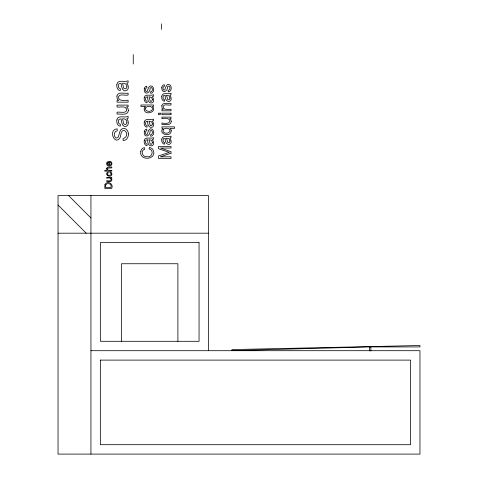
<?xml version="1.0" encoding="UTF-8"?>
<svg xmlns="http://www.w3.org/2000/svg" width="478" height="478" viewBox="0 0 478 478"><rect width="100%" height="100%" fill="white"/><g stroke="black" fill="none" stroke-linecap="round" stroke-linejoin="round"><path stroke-width="0.72" d="M369.464 346.914L231.95 350.607L231.95 349.591L419.959 345.504L419.959 346.914L369.464 346.914L369.464 350.942M58.041 233.192L208.45 233.192M90.945 350.697L419.959 350.697L419.959 454.1L58.041 454.1L58.041 195.604L208.45 195.592L208.45 350.697M100.344 360.107L410.56 360.107L410.56 444.713L100.344 444.695L100.344 360.095M58.041 205.008L86.225 233.192M68.611 195.604L90.945 217.992M144.183 109.044C144.386 116.321 157.955 111.87 152.339 106.433L153.486 106.433L153.486 105.005L140.932 105.005L140.932 106.54L145.431 106.54L144.93 107A3.023 3.023 0 0 0 144.183 109.044M370.874 346.914L370.874 350.942M177.9 341.298L177.9 263.742L121.496 263.742L121.496 341.298M161.445 23.9L161.445 29.391M133.248 54.612L133.248 64.01M90.945 195.592L90.945 454.1M105.662 185.273L105.626 187.454L110.962 187.454C112.623 183.821 106.666 181.873 105.662 185.273M116.877 84.355C116.459 86.847 117.253 90.24 120.199 90.623L120.45 88.794L118.807 87.862L118.347 85.909L118.98 83.775L121.083 83.256C121.621 86.213 121.896 92.188 126.449 90.701C129.245 89.237 128.642 85.078 126.736 83.1L128.104 82.724L128.104 80.764C124.794 82.7 117.737 78.966 116.877 84.355M116.877 119.93C116.459 122.422 117.253 125.816 120.199 126.198L120.45 124.37L118.807 123.438L118.347 121.484L118.98 119.351L121.083 118.831C121.621 121.788 121.896 127.757 126.449 126.276C129.245 124.812 128.642 120.653 126.736 118.669L128.104 118.299L128.104 116.339C124.794 118.275 117.737 114.541 116.877 119.93M140.777 151.598C139.086 161.211 156.688 160.011 153.426 150.719A4.768 4.768 0 0 0 152.028 148.586L149.5 147.332L149.082 148.993C154.388 149.799 152.195 157.955 147.105 156.718C142.569 157.698 139.952 150.468 144.756 149.184L144.374 147.547L142.826 148.246A4.601 4.601 0 0 0 140.956 150.773L140.777 151.598M144.254 97.679C143.908 99.729 144.559 102.519 146.985 102.836L147.188 101.33L145.838 100.565L145.461 98.958L145.981 97.201L147.714 96.777C146.818 105.859 157.214 104.24 152.363 96.646L153.486 96.341L153.486 94.728C150.767 96.323 144.959 93.252 144.254 97.679M144.254 122.063C143.908 124.113 144.559 126.897 146.985 127.22L147.188 125.708L145.838 124.943L145.461 123.336L145.981 121.585L147.714 121.155C146.818 130.237 157.214 128.618 152.363 121.024L153.486 120.719L153.486 119.106C150.767 120.701 144.959 117.63 144.254 122.063M144.254 140.58C143.908 142.635 144.559 145.42 146.985 145.742L147.188 144.231L145.838 143.466L145.461 141.858L145.981 140.108L147.714 139.678C146.818 148.76 157.214 147.14 152.363 139.546L153.486 139.241L153.486 137.628C150.767 139.223 144.959 136.152 144.254 140.58M161.791 96.156C161.445 98.205 162.096 100.995 164.522 101.312L164.725 99.806L163.38 99.042L162.998 97.434L163.518 95.678L165.251 95.253C164.36 104.335 174.751 102.716 169.899 95.122L171.022 94.817L171.022 93.204C168.304 94.799 162.496 91.722 161.791 96.156M161.791 139.068C161.445 141.118 162.096 143.908 164.522 144.225L164.725 142.719L163.38 141.948L162.998 140.347L163.518 138.59L165.251 138.16C164.36 147.248 174.751 145.629 169.899 138.034L171.022 137.724L171.022 136.116C168.304 137.706 162.496 134.635 161.791 139.068M144.26 88.836C143.633 95.492 150.427 93.724 150.152 87.928L151.52 87.605C153.085 88.663 152.578 91.77 150.528 91.919L150.767 93.443C154.125 93.096 154.609 88.155 152.261 86.339C148.688 84.343 148.174 89.35 147.164 91.507L146.184 91.585C144.977 90.623 145.198 87.976 146.943 87.743L146.734 86.231L145.945 86.44L144.858 87.259L144.26 88.836M144.26 131.737C143.633 138.393 150.427 136.624 150.152 130.829L151.52 130.506C153.085 131.57 152.578 134.671 150.528 134.82L150.767 136.344C154.125 135.997 154.609 131.056 152.261 129.245C148.688 127.244 148.174 132.251 147.164 134.414L146.184 134.485C144.977 133.529 145.198 130.876 146.943 130.643L146.734 129.138L145.945 129.341L144.858 130.159L144.26 131.737M161.797 87.313C161.17 93.969 167.969 92.2 167.688 86.404L169.057 86.082C170.622 87.139 170.114 90.246 168.065 90.396L168.304 91.919C171.662 91.573 172.146 86.632 169.804 84.815C166.225 82.819 165.711 87.827 164.701 89.984L163.721 90.061C162.514 89.099 162.735 86.452 164.48 86.219L164.271 84.708L163.482 84.917L162.395 85.729L161.797 87.313M128.361 134.049C128.618 137.144 126.574 140.574 123.199 140.556L123.031 138.65C132.215 135.459 121.358 123.145 120.57 136.648C115.521 147.349 107.299 129.699 117.14 128.863L117.283 130.799C113.943 131.002 113.4 136.099 115.772 137.819L116.65 138.028L118 137.431C119.697 134.605 118.962 129.914 122.637 128.564C125.905 127.614 128.606 130.972 128.361 134.049M104.903 184.729L104.802 188.374L111.786 188.374C113.931 183.6 107.036 180.027 104.903 184.729M111.9 163.59C112.055 165.944 108.841 166.708 107.317 165.346A2.145 2.145 0 0 1 106.654 164.139L106.654 163.153A2.097 2.097 0 0 1 107.305 161.982L109.474 161.343L109.474 165.113C111.171 165.328 111.894 162.693 110.155 162.251L110.263 161.367L110.956 161.666L111.9 163.59M111.9 173.98C111.595 179.071 103.015 174.339 108.213 171.955L108.339 172.791L107.317 173.938A1.332 1.332 0 0 0 108.046 175.169L110.131 175.301L111.075 174.56L111.117 173.526L109.934 172.719L110.042 171.871L111.404 172.582L111.9 173.98M116.883 96.006L117.247 98.994L118.616 100.482L117.044 100.482L117.044 102.172L128.104 102.172L128.104 100.296C125.176 100.051 117.809 101.933 118.502 96.658C120.133 93.252 125.344 95.994 128.104 95.062L128.104 93.186C124.824 93.975 118.054 91.125 116.883 96.006M161.797 105.74L162.096 108.201L163.219 109.426L161.928 109.426L161.928 110.812L171.022 110.812L171.022 109.271C168.614 109.068 162.556 110.615 163.129 106.277C164.468 103.475 168.752 105.734 171.022 104.963L171.022 103.421C168.328 104.073 162.759 101.724 161.797 105.74M107.347 163.321L107.711 164.623L108.769 165.065L108.769 162.245L107.813 162.568L107.347 163.321M111.9 179.734L111.535 180.905L110.657 181.407L106.725 181.461L106.725 180.606C112.73 182.536 112.103 176.412 106.725 178.216L106.725 177.362L111.786 177.362L111.786 178.127L111.039 178.127L111.9 179.734M128.349 110.293C128.271 116.052 120.432 113.644 117.044 114.069L117.044 112.199C119.637 111.559 127.411 114.224 126.628 109.098C125.206 105.327 119.888 107.675 117.044 106.982L117.044 105.106L128.104 105.106L128.104 106.785L126.479 106.785L127.883 108.303L128.349 110.293M171.226 121.388C171.16 126.126 164.713 124.143 161.928 124.495L161.928 122.954C173.114 125.559 171.865 116.184 161.928 118.663L161.928 117.122L171.022 117.122L171.022 118.502L169.684 118.502L170.843 119.751L171.226 121.388M171.226 130.799C171.022 138.082 157.322 133.864 163.141 128.259L161.928 128.259L161.928 126.873L174.506 126.873L174.506 128.415L170.054 128.415L170.891 129.424L171.226 130.799M106.666 168.244L106.654 169.206L107.305 170.282L104.802 170.282L104.802 171.142L111.786 171.142L111.786 170.282C110.448 170.646 106.295 170.616 107.646 168.154L111.786 167.88L111.786 167.019L107.926 167.067L106.666 168.244M126.885 86.721L126.76 87.683L125.822 88.806L124.244 88.687L123.635 87.952L122.553 83.256C124.74 82.825 127.04 84.355 126.885 86.721M126.885 122.296L126.76 123.258L125.822 124.382L124.244 124.262L123.635 123.521L122.553 118.831C124.74 118.401 127.04 119.93 126.885 122.296M152.482 99.627L151.61 101.342L150.313 101.246L148.921 96.777L151.634 97.44L152.482 99.627M152.482 124.005L151.61 125.72L150.313 125.624L148.921 121.155L151.634 121.818L152.482 124.005M152.482 142.528L151.61 144.242L150.313 144.147L148.921 139.678L151.634 140.341L152.482 142.528M170.019 98.104L169.146 99.818L167.85 99.723L166.458 95.253L169.17 95.917L170.019 98.104M170.019 141.01L169.146 142.731L167.85 142.629L166.458 138.16L169.17 138.829L170.019 141.01M145.676 107.932L145.671 109.844C147.033 111.924 150.881 111.876 152.207 109.767A2.175 2.175 0 0 0 151.598 107.114C149.853 106.026 146.871 106.014 145.676 107.932M163.165 129.825L163.147 131.695C164.54 133.786 168.399 133.744 169.738 131.623A2.157 2.157 0 0 0 169.122 128.976C167.36 127.853 164.384 127.907 163.165 129.825M171.022 153.199L160.333 156.832L171.022 156.832L171.022 158.433L158.469 158.433L158.469 155.93L169.212 152.357L158.469 148.688L158.469 146.453L171.022 146.453L171.022 148.055L160.512 148.055L171.022 151.699L171.022 153.199M160.238 113.155L158.469 113.155L158.469 114.696L160.238 114.696L160.238 113.155M171.022 113.155L161.928 113.155L161.928 114.696L171.022 114.696L171.022 113.155M199.051 242.591L100.344 242.591L100.344 341.298L199.051 341.298L199.051 242.591"/></g></svg>
